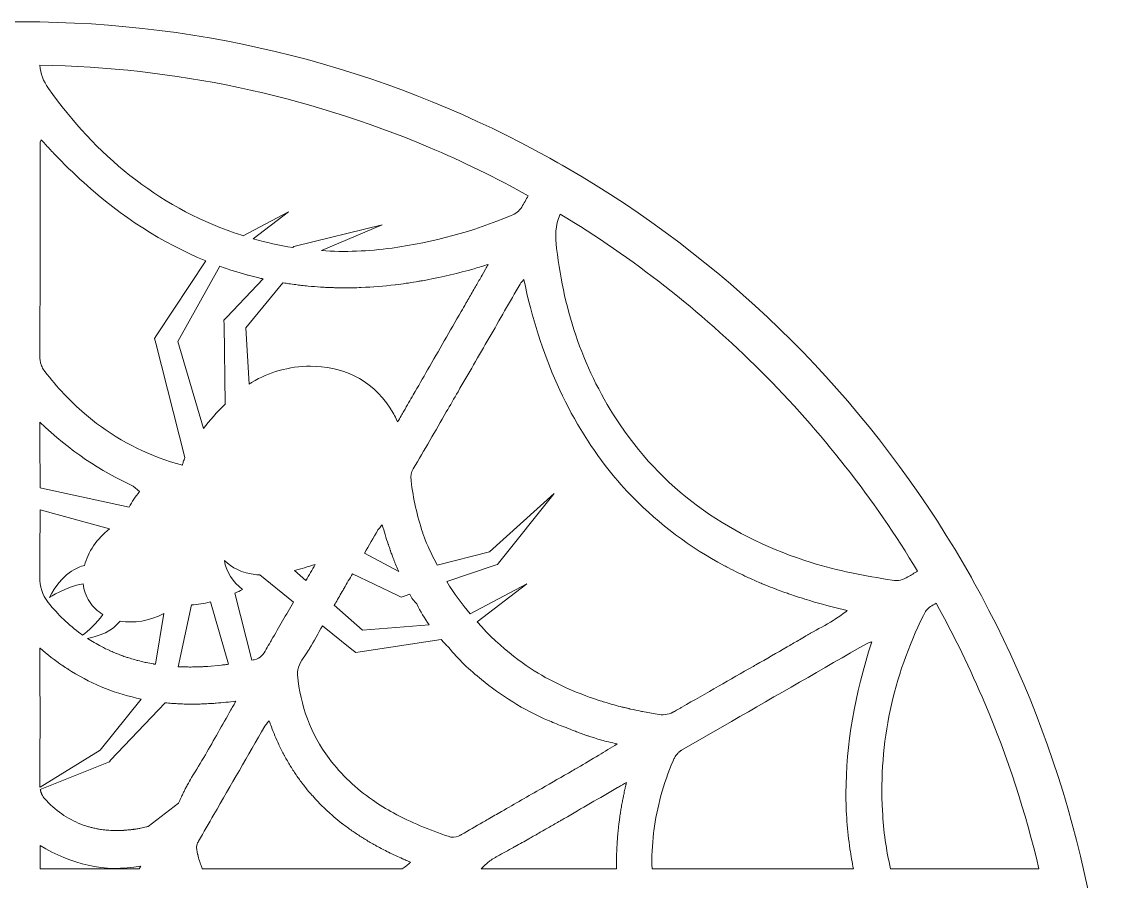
# Model space of a CAD drawing. Extents: x 62 to 938, y -938 to -62.
# Drawn here: x 500 to 938, y -408 to -62 of the extents above; entities that cross this region are included whole.
import ezdxf

# ---------------------------------------------------------------- set-up
doc = ezdxf.new("R2010")
doc.units = 0
doc.header["$MEASUREMENT"] = 0
doc.layers.add('Layer 1', color=7, linetype='Continuous', lineweight=0)

msp = doc.modelspace()

# ---------------------------------------------------------------- linework, layer by layer
at = {"layer": 'Layer 1'}
for points, knots in [([(937.93, -492.61), (936.71, -418.22), (916.92, -348.33), (883.02, -287.39), (880.61, -283.03), (878.11, -278.72), (875.54, -274.47), (838.57, -213.02), (786.93, -161.39), (725.48, -124.42), (721.21, -121.86), (716.89, -119.35), (712.52, -116.92), (651.58, -83.04), (581.7, -63.28), (507.31, -62.07), (504.88, -62.02), (502.44, -62), (500, -62), (497.54, -62), (495.09, -62.02), (492.63, -62.07), (418.27, -63.29), (348.41, -83.05), (287.48, -116.93), (283.13, -119.34), (278.83, -121.83), (274.58, -124.39), (213.09, -161.36), (161.44, -213), (124.46, -274.47), (121.88, -278.73), (119.38, -283.04), (116.97, -287.41), (83.06, -348.35), (63.29, -418.23), (62.07, -492.62), (62.02, -495.07), (62, -497.54), (62, -500), (62, -502.45), (62.02, -504.89), (62.07, -507.32), (63.28, -581.7), (83.04, -651.57), (116.92, -712.51), (119.35, -716.89), (121.84, -721.21), (124.42, -725.48), (161.42, -786.98), (213.09, -838.63), (274.59, -875.61), (278.83, -878.17), (283.11, -880.65), (287.45, -883.06), (348.29, -916.89), (418.05, -936.65), (492.31, -937.93), (494.86, -937.98), (497.43, -938), (500, -938), (502.43, -938), (504.84, -937.98), (507.25, -937.93), (581.65, -936.73), (651.55, -916.97), (712.51, -883.08), (716.89, -880.65), (721.22, -878.14), (725.49, -875.56), (786.99, -838.57), (838.65, -786.9), (875.62, -725.39), (878.18, -721.16), (880.65, -716.89), (883.05, -712.56), (916.96, -651.6), (936.73, -581.69), (937.93, -507.27), (937.98, -504.86), (938, -502.43), (938, -500), (938, -497.53), (937.98, -495.06), (937.93, -492.61)], [0, 0, 0, 0, 1, 1, 1, 2, 2, 2, 3, 3, 3, 4, 4, 4, 5, 5, 5, 6, 6, 6, 7, 7, 7, 8, 8, 8, 9, 9, 9, 10, 10, 10, 11, 11, 11, 12, 12, 12, 13, 13, 13, 14, 14, 14, 15, 15, 15, 16, 16, 16, 17, 17, 17, 18, 18, 18, 19, 19, 19, 20, 20, 20, 21, 21, 21, 22, 22, 22, 23, 23, 23, 24, 24, 24, 25, 25, 25, 26, 26, 26, 27, 27, 27, 28, 28, 28, 28]), ([(663.7, -112.47), (677.48, -118.3), (690.86, -124.82), (703.84, -132.01), (702.96, -133.53), (702.08, -135.05), (701.21, -136.58), (700.18, -138.38), (698.7, -139.24), (696.93, -139.98), (681.53, -146.44), (665.63, -150.79), (649.04, -153.07), (639.46, -154.39), (629.99, -154.75), (620.63, -154.13), (620.63, -154.13), (645.02, -143.69), (645.02, -143.69), (645.02, -143.69), (610.08, -152.34), (610.08, -152.34), (610.08, -152.34), (609.48, -152.49), (609.48, -152.49), (609.48, -152.49), (609.13, -152.86), (609.13, -152.86), (603.75, -152.02), (598.41, -150.85), (593.12, -149.34), (593.12, -149.34), (607.29, -138.48), (607.29, -138.48), (607.29, -138.48), (589.05, -148.11), (589.05, -148.11), (587.87, -147.74), (586.7, -147.35), (585.53, -146.94), (554.19, -135.98), (529.86, -115.73), (510.77, -88.8), (508.68, -85.84), (507.56, -82.96), (507.32, -79.5), (561.52, -80.4), (614.09, -91.49), (663.7, -112.47)], [0, 0, 0, 0, 1, 1, 1, 2, 2, 2, 3, 3, 3, 4, 4, 4, 5, 5, 5, 6, 6, 6, 7, 7, 7, 8, 8, 8, 9, 9, 9, 10, 10, 10, 11, 11, 11, 12, 12, 12, 13, 13, 13, 14, 14, 14, 15, 15, 15, 16, 16, 16, 16]), ([(554.42, -187.96), (554.42, -187.96), (553.45, -189.43), (553.45, -189.43), (553.45, -189.43), (553.94, -191.37), (553.94, -191.37), (553.94, -191.37), (565.62, -237.46), (565.62, -237.46), (565.4, -238.02), (565.2, -238.59), (565.03, -239.18), (564.89, -239.63), (564.79, -240.05), (564.68, -240.48), (551.78, -237.1), (540.31, -231.39), (530.16, -223.65), (530.16, -223.65), (525.26, -219.7), (525.26, -219.7), (519.5, -214.73), (514.19, -209.08), (509.32, -202.79), (508.85, -202.18), (508.47, -201.57), (508.17, -200.93), (508.05, -200.68), (507.96, -200.44), (507.88, -200.2), (507.81, -200.03), (507.76, -199.86), (507.7, -199.67), (507.64, -199.45), (507.58, -199.22), (507.53, -198.99), (507.4, -198.4), (507.34, -197.79), (507.34, -197.14), (507.35, -188.29), (507.35, -179.42), (507.37, -170.57), (507.37, -170.57), (507.37, -110.78), (507.37, -110.78), (507.37, -110.77), (507.38, -110.76), (507.38, -110.74), (507.38, -110.69), (507.39, -110.64), (507.41, -110.59), (507.41, -110.54), (507.44, -110.49), (507.46, -110.44), (507.47, -110.41), (507.47, -110.39), (507.48, -110.37), (507.48, -110.35), (507.49, -110.34), (507.49, -110.33), (507.49, -110.32), (507.51, -110.32), (507.51, -110.31), (507.52, -110.28), (507.53, -110.25), (507.55, -110.23), (507.55, -110.23), (507.55, -110.21), (507.55, -110.21), (507.63, -110.04), (507.74, -109.82), (507.85, -109.51), (507.85, -109.51), (507.87, -109.51), (507.87, -109.51), (508.38, -110.08), (508.9, -110.64), (509.42, -111.21), (510.57, -112.49), (511.75, -113.74), (512.92, -114.97), (516.86, -119.11), (520.85, -123.03), (524.93, -126.7), (540.34, -140.6), (556.7, -151.13), (574.04, -158.22), (574.04, -158.22), (554.42, -187.96), (554.42, -187.96)], [0, 0, 0, 0, 1, 1, 1, 2, 2, 2, 3, 3, 3, 4, 4, 4, 5, 5, 5, 6, 6, 6, 7, 7, 7, 8, 8, 8, 9, 9, 9, 10, 10, 10, 11, 11, 11, 12, 12, 12, 13, 13, 13, 14, 14, 14, 15, 15, 15, 16, 16, 16, 17, 17, 17, 18, 18, 18, 19, 19, 19, 20, 20, 20, 21, 21, 21, 22, 22, 22, 23, 23, 23, 24, 24, 24, 25, 25, 25, 26, 26, 26, 27, 27, 27, 28, 28, 28, 29, 29, 29, 30, 30, 30, 30]), ([(797.39, -202.61), (821.81, -227.03), (842.92, -253.99), (860.48, -283.17), (859.2, -283.92), (857.89, -284.67), (856.6, -285.41), (854.58, -286.59), (852.61, -287.23), (850.27, -286.83), (839.28, -284.95), (828.31, -283.06), (817.64, -279.68), (785.9, -269.64), (759.6, -252.07), (740.76, -224.21), (726.25, -202.75), (718.27, -178.91), (715.25, -153.33), (714.69, -148.57), (714.52, -144.01), (716.65, -139.41), (745.91, -157), (772.92, -178.15), (797.39, -202.61)], [0, 0, 0, 0, 1, 1, 1, 2, 2, 2, 3, 3, 3, 4, 4, 4, 5, 5, 5, 6, 6, 6, 7, 7, 7, 8, 8, 8, 8]), ([(582.49, -180.95), (582.49, -180.95), (581.38, -182.11), (581.38, -182.11), (581.38, -182.11), (581.41, -183.98), (581.41, -183.98), (581.41, -183.98), (581.8, -215.95), (581.8, -215.95), (578.57, -219.15), (575.62, -222.54), (573.11, -225.69), (573.11, -225.69), (562.81, -190.74), (562.81, -190.74), (562.81, -190.74), (579.73, -160.4), (579.73, -160.4), (583.32, -161.7), (586.94, -162.87), (590.61, -163.88), (590.8, -163.94), (590.99, -163.98), (591.18, -164.03), (592.58, -164.41), (593.99, -164.77), (595.41, -165.11), (595.99, -165.24), (596.56, -165.37), (597.14, -165.5), (597.14, -165.5), (582.49, -180.95), (582.49, -180.95)], [0, 0, 0, 0, 1, 1, 1, 2, 2, 2, 3, 3, 3, 4, 4, 4, 5, 5, 5, 6, 6, 6, 7, 7, 7, 8, 8, 8, 9, 9, 9, 10, 10, 10, 11, 11, 11, 11]), ([(605.25, -167.09), (606.01, -167.21), (606.78, -167.33), (607.54, -167.45), (608.44, -167.58), (609.34, -167.7), (610.24, -167.82), (611.03, -167.92), (611.82, -168.04), (612.61, -168.12), (613.52, -168.22), (614.43, -168.3), (615.33, -168.4), (616.97, -168.55), (618.62, -168.69), (620.27, -168.79), (620.92, -168.83), (621.57, -168.87), (622.22, -168.91), (623.28, -168.97), (624.35, -169), (625.41, -169.03), (626.01, -169.05), (626.61, -169.07), (627.23, -169.08), (628.33, -169.1), (629.45, -169.11), (630.58, -169.11), (631.1, -169.11), (631.62, -169.1), (632.14, -169.08), (633.35, -169.07), (634.56, -169.05), (635.77, -169.01), (636.06, -169), (636.36, -168.98), (636.65, -168.97), (641.14, -168.79), (645.67, -168.43), (650.26, -167.89), (650.29, -167.88), (650.34, -167.88), (650.37, -167.88), (651.82, -167.7), (653.28, -167.5), (654.74, -167.28), (655.02, -167.25), (655.29, -167.21), (655.57, -167.17), (656.98, -166.96), (658.41, -166.73), (659.85, -166.48), (660.11, -166.43), (660.36, -166.39), (660.62, -166.34), (660.62, -166.34), (660.63, -166.34), (660.63, -166.34), (661.51, -166.18), (662.39, -166.03), (663.27, -165.85), (669.43, -164.68), (675.68, -163.22), (682.03, -161.39), (683.93, -160.85), (685.83, -160.29), (687.74, -159.68), (687.38, -160.3), (687.03, -160.92), (686.68, -161.53), (685.27, -163.97), (684.94, -164.56), (684.59, -165.17), (683.8, -166.53), (683.02, -167.89), (682.24, -169.23), (681.33, -170.83), (680.43, -172.38), (679.52, -173.96), (679.27, -174.42), (679, -174.87), (678.74, -175.32), (678.1, -176.43), (677.47, -177.54), (676.83, -178.65), (672.28, -186.55), (667.8, -194.33), (663.33, -202.11), (661.4, -205.46), (659.49, -208.79), (657.58, -212.15), (656.32, -214.34), (655.07, -216.51), (653.81, -218.69), (653.44, -219.33), (653.07, -219.98), (652.7, -220.63), (652.22, -221.45), (651.75, -222.28), (651.28, -223.1), (650.52, -221.39), (649.62, -219.69), (648.55, -218.01), (648.5, -217.93), (648.46, -217.86), (648.41, -217.77), (648.35, -217.69), (648.3, -217.62), (648.26, -217.54), (640.5, -205.41), (628.17, -200.65), (616.2, -200.65), (607.59, -200.65), (599.17, -203.11), (592.75, -207.07), (592.35, -207.32), (591.96, -207.57), (591.56, -207.83), (591.56, -207.83), (590.19, -185.24), (590.19, -185.24), (590.19, -185.24), (605.02, -167.04), (605.02, -167.04), (605.09, -167.06), (605.17, -167.07), (605.25, -167.09)], [0, 0, 0, 0, 1, 1, 1, 2, 2, 2, 3, 3, 3, 4, 4, 4, 5, 5, 5, 6, 6, 6, 7, 7, 7, 8, 8, 8, 9, 9, 9, 10, 10, 10, 11, 11, 11, 12, 12, 12, 13, 13, 13, 14, 14, 14, 15, 15, 15, 16, 16, 16, 17, 17, 17, 18, 18, 18, 19, 19, 19, 20, 20, 20, 21, 21, 21, 22, 22, 22, 23, 23, 23, 24, 24, 24, 25, 25, 25, 26, 26, 26, 27, 27, 27, 28, 28, 28, 29, 29, 29, 30, 30, 30, 31, 31, 31, 32, 32, 32, 33, 33, 33, 34, 34, 34, 35, 35, 35, 36, 36, 36, 37, 37, 37, 38, 38, 38, 39, 39, 39, 40, 40, 40, 41, 41, 41, 42, 42, 42, 42]), ([(832.17, -298.96), (830.61, -300.29), (828.96, -301.45), (827.3, -302.52), (827.06, -302.67), (826.82, -302.83), (826.57, -302.98), (823.54, -304.88), (820.39, -306.48), (817.36, -308.17), (817.31, -308.21), (817.27, -308.23), (817.21, -308.27), (817.18, -308.28), (817.15, -308.3), (817.13, -308.31), (817.11, -308.31), (817.1, -308.31), (817.09, -308.33), (816.88, -308.45), (816.67, -308.56), (816.46, -308.69), (816.34, -308.76), (816.21, -308.84), (816.08, -308.91), (816.05, -308.93), (816.02, -308.94), (815.99, -308.96), (815.85, -309.05), (815.72, -309.13), (815.58, -309.21), (814.71, -309.72), (813.83, -310.24), (812.94, -310.75), (811.47, -311.61), (809.98, -312.47), (808.51, -313.33), (808.34, -313.43), (808.18, -313.52), (808.02, -313.61), (803.83, -316.04), (799.65, -318.46), (795.45, -320.86), (795.1, -321.06), (794.75, -321.27), (794.4, -321.47), (794.4, -321.47), (794.39, -321.47), (794.39, -321.47), (789.73, -324.13), (785.07, -326.8), (780.4, -329.46), (775.48, -332.27), (770.54, -335.08), (765.61, -337.93), (765.44, -338.03), (765.26, -338.13), (765.09, -338.23), (764.39, -338.63), (763.69, -339.02), (763.01, -339.43), (762.78, -339.55), (762.56, -339.67), (762.34, -339.78), (762.29, -339.8), (762.24, -339.82), (762.2, -339.85), (762.14, -339.87), (762.09, -339.89), (762.04, -339.92), (760, -340.9), (758, -341.18), (755.67, -340.76), (753.7, -340.43), (751.74, -340.05), (749.8, -339.66), (749.54, -339.61), (749.28, -339.55), (749.02, -339.5), (747.71, -339.23), (746.4, -338.95), (745.09, -338.66), (745.05, -338.66), (745.01, -338.65), (744.97, -338.64), (744.8, -338.59), (744.65, -338.56), (744.49, -338.52), (744.44, -338.51), (744.4, -338.5), (744.35, -338.49), (743.58, -338.31), (742.81, -338.13), (742.04, -337.94), (742.22, -337.99), (742.41, -338.03), (742.6, -338.08), (742.89, -338.16), (743.18, -338.23), (743.47, -338.29), (743.18, -338.23), (742.89, -338.16), (742.61, -338.09), (742.42, -338.04), (742.22, -338), (742.04, -337.94), (741.95, -337.93), (741.85, -337.91), (741.76, -337.87), (741.71, -337.86), (741.66, -337.85), (741.61, -337.84), (739.44, -337.29), (737.28, -336.71), (735.14, -336.06), (734.79, -335.95), (734.44, -335.85), (734.08, -335.73), (734.08, -335.73), (730.68, -334.65), (726.99, -333.32), (721.8, -331.38), (716.73, -329.17), (711.89, -326.47), (711.47, -326.28), (711.07, -326.09), (710.65, -325.89), (703.31, -321.69), (693.11, -314.62), (683.23, -303.6), (683.23, -303.6), (703.22, -288.28), (703.22, -288.28), (703.22, -288.28), (680.41, -300.33), (680.41, -300.33), (677.18, -296.46), (674.03, -292.15), (671.05, -287.36), (671.05, -287.36), (690.51, -280.74), (690.51, -280.74), (690.51, -280.74), (691.41, -280.44), (691.41, -280.44), (691.41, -280.44), (691.8, -279.95), (691.8, -279.95), (691.8, -279.95), (714.28, -251.85), (714.28, -251.85), (714.28, -251.85), (688.28, -275.33), (688.28, -275.33), (688.28, -275.33), (667.23, -280.75), (667.23, -280.75), (665.5, -277.53), (663.85, -274.14), (662.33, -270.53), (662.32, -270.52), (662.32, -270.51), (662.32, -270.5), (662.13, -269.99), (661.94, -269.5), (661.77, -269), (661.62, -268.56), (661.48, -268.1), (661.34, -267.66), (659.14, -260.91), (657.51, -254), (656.7, -246.85), (656.66, -246.42), (656.62, -246.01), (656.62, -245.61), (656.62, -245.6), (656.61, -245.59), (656.61, -245.58), (656.61, -245.51), (656.62, -245.44), (656.62, -245.37), (656.62, -245.37), (656.62, -245.36), (656.62, -245.36), (656.62, -245.02), (656.65, -244.71), (656.69, -244.38), (656.72, -244.26), (656.74, -244.16), (656.76, -244.04), (656.83, -243.72), (656.92, -243.4), (657.04, -243.08), (657.18, -242.73), (657.34, -242.38), (657.55, -242.01), (662, -234.37), (666.43, -226.71), (670.85, -219.06), (672.42, -216.35), (674, -213.63), (675.57, -210.91), (679.75, -203.67), (683.94, -196.42), (688.12, -189.18), (692.26, -182), (696.4, -174.82), (700.55, -167.65), (700.75, -167.32), (701, -166.99), (701.33, -166.6), (701.36, -166.56), (701.39, -166.52), (701.42, -166.48), (701.48, -166.41), (701.55, -166.33), (701.62, -166.25), (701.74, -166.09), (701.87, -165.92), (702.03, -165.74), (705.26, -181), (709.72, -195.05), (715.43, -207.86), (721.15, -220.68), (728.11, -232.26), (736.36, -242.59), (739.41, -246.42), (742.65, -250.06), (746.06, -253.55), (756.6, -264.34), (768.82, -273.49), (782.76, -280.98), (783.03, -281.12), (783.28, -281.26), (783.55, -281.4), (784.75, -282.03), (785.95, -282.65), (787.17, -283.25), (787.56, -283.44), (787.93, -283.63), (788.3, -283.81), (789.5, -284.4), (790.72, -284.97), (791.94, -285.54), (792.28, -285.69), (792.6, -285.86), (792.94, -286.01), (794.47, -286.69), (796.02, -287.38), (797.58, -288.03), (797.86, -288.15), (798.14, -288.26), (798.41, -288.37), (799.69, -288.9), (800.97, -289.41), (802.26, -289.91), (802.86, -290.14), (803.46, -290.38), (804.08, -290.6), (805.07, -290.97), (806.07, -291.34), (807.06, -291.7), (807.75, -291.94), (808.42, -292.18), (809.11, -292.42), (810.1, -292.76), (811.11, -293.09), (812.11, -293.42), (812.77, -293.64), (813.44, -293.86), (814.11, -294.07), (815.45, -294.49), (816.81, -294.91), (818.17, -295.3), (818.47, -295.39), (818.76, -295.49), (819.07, -295.57), (823.33, -296.8), (827.7, -297.93), (832.19, -298.95), (832.18, -298.95), (832.18, -298.95), (832.17, -298.96)], [0, 0, 0, 0, 1, 1, 1, 2, 2, 2, 3, 3, 3, 4, 4, 4, 5, 5, 5, 6, 6, 6, 7, 7, 7, 8, 8, 8, 9, 9, 9, 10, 10, 10, 11, 11, 11, 12, 12, 12, 13, 13, 13, 14, 14, 14, 15, 15, 15, 16, 16, 16, 17, 17, 17, 18, 18, 18, 19, 19, 19, 20, 20, 20, 21, 21, 21, 22, 22, 22, 23, 23, 23, 24, 24, 24, 25, 25, 25, 26, 26, 26, 27, 27, 27, 28, 28, 28, 29, 29, 29, 30, 30, 30, 31, 31, 31, 32, 32, 32, 33, 33, 33, 34, 34, 34, 35, 35, 35, 36, 36, 36, 37, 37, 37, 38, 38, 38, 39, 39, 39, 40, 40, 40, 41, 41, 41, 42, 42, 42, 43, 43, 43, 44, 44, 44, 45, 45, 45, 46, 46, 46, 47, 47, 47, 48, 48, 48, 49, 49, 49, 50, 50, 50, 51, 51, 51, 52, 52, 52, 53, 53, 53, 54, 54, 54, 55, 55, 55, 56, 56, 56, 57, 57, 57, 58, 58, 58, 59, 59, 59, 60, 60, 60, 61, 61, 61, 62, 62, 62, 63, 63, 63, 64, 64, 64, 65, 65, 65, 66, 66, 66, 67, 67, 67, 68, 68, 68, 69, 69, 69, 70, 70, 70, 71, 71, 71, 72, 72, 72, 73, 73, 73, 74, 74, 74, 75, 75, 75, 76, 76, 76, 77, 77, 77, 78, 78, 78, 79, 79, 79, 80, 80, 80, 81, 81, 81, 82, 82, 82, 83, 83, 83, 84, 84, 84, 85, 85, 85, 86, 86, 86, 87, 87, 87, 88, 88, 88, 89, 89, 89, 90, 90, 90, 91, 91, 91, 92, 92, 92, 93, 93, 93, 94, 94, 94, 94]), ([(547.42, -251.1), (545.8, -253.14), (544.38, -255.25), (543.18, -257.42), (543.18, -257.42), (507.96, -249.68), (507.96, -249.68), (507.96, -249.68), (507.37, -249.55), (507.37, -249.55), (507.37, -246.81), (507.37, -244.08), (507.37, -241.31), (507.35, -238.65), (507.35, -235.97), (507.35, -233.28), (507.35, -233.28), (507.35, -223.19), (507.35, -223.19), (507.35, -223.19), (507.35, -223.19), (507.35, -223.18), (519.3, -234.6), (531.82, -243.07), (544.91, -248.89), (544.91, -248.89), (547.42, -251.1), (547.42, -251.1)], [0, 0, 0, 0, 1, 1, 1, 2, 2, 2, 3, 3, 3, 4, 4, 4, 5, 5, 5, 6, 6, 6, 7, 7, 7, 8, 8, 8, 9, 9, 9, 9]), ([(535.38, -266.12), (530.18, -270.15), (526.7, -275.45), (525.29, -280.84), (522.56, -281.48), (516.07, -283.99), (511.21, -293.7), (511.21, -293.7), (517.6, -289.48), (524.73, -288.23), (525.03, -290.75), (525.85, -293.18), (527.26, -295.36), (528.65, -297.54), (530.51, -299.31), (532.67, -300.63), (530.16, -304.25), (526.78, -307.15), (524.51, -308.88), (524.28, -308.72), (524.04, -308.56), (523.82, -308.4), (518.95, -304.86), (514.58, -300.65), (510.68, -295.78), (510.67, -295.77), (510.67, -295.75), (510.67, -295.75), (508.21, -292.69), (507.23, -289.41), (507.27, -285.4), (507.27, -285.39), (507.27, -285.39), (507.27, -285.39), (507.34, -276.47), (507.37, -267.54), (507.37, -258.52), (507.37, -258.52), (535.38, -266.12), (535.38, -266.12)], [0, 0, 0, 0, 1, 1, 1, 2, 2, 2, 3, 3, 3, 4, 4, 4, 5, 5, 5, 6, 6, 6, 7, 7, 7, 8, 8, 8, 9, 9, 9, 10, 10, 10, 11, 11, 11, 12, 12, 12, 13, 13, 13, 13]), ([(649.68, -278.44), (649.71, -278.51), (649.73, -278.58), (649.77, -278.65), (649.91, -279.01), (650.05, -279.39), (650.2, -279.75), (650.53, -280.55), (650.86, -281.35), (651.21, -282.15), (651.37, -282.53), (651.56, -282.89), (651.73, -283.27), (651.73, -283.27), (637.94, -275.86), (637.94, -275.86), (639.72, -272.8), (641.5, -269.73), (643.27, -266.66), (643.33, -266.56), (643.39, -266.47), (643.46, -266.37), (643.52, -266.29), (643.59, -266.2), (643.67, -266.11), (643.7, -266.06), (643.74, -266.01), (643.78, -265.95), (644.1, -265.59), (644.51, -265.16), (645.09, -264.47), (645.83, -267.14), (646.62, -269.75), (647.47, -272.3), (647.5, -272.4), (647.55, -272.52), (647.58, -272.64), (647.75, -273.1), (647.9, -273.56), (648.06, -274.03), (648.06, -274.03), (648.14, -274.26), (648.29, -274.68), (648.34, -274.82), (648.39, -274.96), (648.43, -275.09), (648.63, -275.63), (648.82, -276.16), (649.02, -276.69), (649.14, -276.99), (649.26, -277.31), (649.37, -277.61), (649.35, -277.56), (649.34, -277.53), (649.32, -277.48), (649.44, -277.81), (649.56, -278.13), (649.68, -278.44)], [0, 0, 0, 0, 1, 1, 1, 2, 2, 2, 3, 3, 3, 4, 4, 4, 5, 5, 5, 6, 6, 6, 7, 7, 7, 8, 8, 8, 9, 9, 9, 10, 10, 10, 11, 11, 11, 12, 12, 12, 13, 13, 13, 14, 14, 14, 15, 15, 15, 16, 16, 16, 17, 17, 17, 18, 18, 18, 19, 19, 19, 19]), ([(593.59, -318.79), (593.28, -318.86), (592.96, -318.92), (592.65, -318.98), (592.65, -318.98), (585.81, -292), (585.81, -292), (586.81, -291.53), (587.81, -291.03), (588.81, -290.48), (585.13, -287.53), (582.23, -283.64), (581.59, -278.89), (584.61, -281.74), (588.13, -283.86), (594.58, -284.58), (594.58, -284.58), (594.58, -284.59), (594.58, -284.59), (594.63, -284.6), (595.29, -284.66), (595.85, -284.69), (595.85, -284.69), (609.36, -295.62), (609.36, -295.62), (607.9, -298.12), (606.44, -300.62), (604.98, -303.12), (603.51, -305.67), (602.03, -308.23), (600.55, -310.8), (600.39, -311.08), (600.23, -311.36), (600.08, -311.64), (599.52, -312.61), (598.95, -313.6), (598.39, -314.58), (597.24, -316.63), (596.05, -318.28), (593.59, -318.79)], [0, 0, 0, 0, 1, 1, 1, 2, 2, 2, 3, 3, 3, 4, 4, 4, 5, 5, 5, 6, 6, 6, 7, 7, 7, 8, 8, 8, 9, 9, 9, 10, 10, 10, 11, 11, 11, 12, 12, 12, 13, 13, 13, 13]), ([(609.72, -282.86), (612.38, -282.2), (615.23, -281.39), (618.11, -280.45), (616.87, -282.61), (615.62, -284.77), (614.38, -286.93), (614.38, -286.93), (609.72, -282.86), (609.72, -282.86)], [0, 0, 0, 0, 1, 1, 1, 2, 2, 2, 3, 3, 3, 3]), ([(658.95, -296.35), (660.4, -299.33), (662.11, -302.11), (664.01, -304.76), (664.01, -304.76), (637.15, -306.83), (637.15, -306.83), (637.15, -306.83), (625.77, -296.88), (625.77, -296.88), (625.98, -296.53), (626.18, -296.18), (626.38, -295.82), (627.36, -294.14), (628.32, -292.44), (629.3, -290.76), (629.46, -290.49), (629.6, -290.24), (629.75, -289.98), (630.86, -288.06), (631.98, -286.14), (633.09, -284.22), (633.09, -284.22), (651.07, -292.77), (651.07, -292.77), (651.07, -292.77), (652.75, -293.57), (652.75, -293.57), (652.75, -293.57), (654.28, -293.06), (654.28, -293.06), (654.28, -293.06), (656.18, -292.41), (656.18, -292.41), (656.8, -293.92), (657.82, -295.16), (658.95, -296.35)], [0, 0, 0, 0, 1, 1, 1, 2, 2, 2, 3, 3, 3, 4, 4, 4, 5, 5, 5, 6, 6, 6, 7, 7, 7, 8, 8, 8, 9, 9, 9, 10, 10, 10, 11, 11, 11, 12, 12, 12, 12]), ([(573.46, -321.56), (573.28, -321.57), (573.09, -321.58), (572.9, -321.59), (572.59, -321.61), (572.28, -321.63), (571.96, -321.63), (571.6, -321.65), (571.24, -321.67), (570.87, -321.69), (570.68, -321.69), (570.51, -321.69), (570.32, -321.7), (570.32, -321.7), (570.22, -321.7), (570.22, -321.7), (569.91, -321.71), (569.59, -321.71), (569.28, -321.71), (568.52, -321.72), (567.77, -321.73), (567.01, -321.72), (566.55, -321.72), (566.07, -321.71), (565.61, -321.7), (564.91, -321.69), (564.21, -321.67), (563.53, -321.64), (563.33, -321.63), (563.14, -321.62), (562.94, -321.6), (562.94, -321.6), (568.38, -296.75), (568.38, -296.75), (570.84, -296.57), (573.36, -296.17), (575.9, -295.55), (575.9, -295.55), (583.27, -320.58), (583.27, -320.58), (582.89, -320.64), (582.51, -320.69), (582.12, -320.73), (581.52, -320.82), (580.93, -320.88), (580.35, -320.95), (580.35, -320.95), (574.84, -321.47), (574.84, -321.47), (574.8, -321.47), (574.76, -321.48), (574.72, -321.48), (574.72, -321.48), (574.11, -321.54), (574.11, -321.54), (573.93, -321.55), (573.75, -321.55), (573.57, -321.56), (573.95, -321.54), (574.33, -321.5), (574.72, -321.48), (574.3, -321.51), (573.88, -321.54), (573.46, -321.56)], [0, 0, 0, 0, 1, 1, 1, 2, 2, 2, 3, 3, 3, 4, 4, 4, 5, 5, 5, 6, 6, 6, 7, 7, 7, 8, 8, 8, 9, 9, 9, 10, 10, 10, 11, 11, 11, 12, 12, 12, 13, 13, 13, 14, 14, 14, 15, 15, 15, 16, 16, 16, 17, 17, 17, 18, 18, 18, 19, 19, 19, 20, 20, 20, 21, 21, 21, 21]), ([(887.53, -336.3), (896.7, -358), (903.97, -380.27), (909.33, -402.99), (909.33, -402.99), (849.61, -402.99), (849.61, -402.99), (847.86, -395.47), (846.76, -387.69), (846.35, -379.64), (844.9, -351.99), (850.61, -325.79), (862.81, -300.96), (863.49, -299.53), (864.2, -298.25), (865.63, -297.43), (866.4, -296.99), (867.18, -296.53), (867.94, -296.09), (875.16, -309.09), (881.69, -322.5), (887.53, -336.3)], [0, 0, 0, 0, 1, 1, 1, 2, 2, 2, 3, 3, 3, 4, 4, 4, 5, 5, 5, 6, 6, 6, 7, 7, 7, 7]), ([(553.77, -320.64), (553.64, -320.62), (553.52, -320.6), (553.4, -320.58), (553.34, -320.57), (553.27, -320.56), (553.21, -320.55), (553.14, -320.54), (553.07, -320.51), (553, -320.5), (552, -320.33), (551.01, -320.14), (550.02, -319.92), (549.78, -319.87), (549.56, -319.82), (549.33, -319.77), (548.48, -319.57), (547.62, -319.36), (546.77, -319.14), (546.53, -319.08), (546.29, -319.01), (546.03, -318.94), (545.22, -318.71), (544.4, -318.48), (543.59, -318.22), (543.29, -318.13), (542.98, -318.03), (542.66, -317.93), (542.6, -317.91), (542.55, -317.9), (542.49, -317.88), (542.19, -317.77), (541.88, -317.69), (541.58, -317.59), (541, -317.39), (540.43, -317.19), (539.86, -316.97), (540.29, -317.13), (540.73, -317.28), (541.17, -317.43), (540.73, -317.27), (540.29, -317.12), (539.86, -316.96), (539.57, -316.85), (539.27, -316.74), (538.97, -316.62), (538.66, -316.5), (538.37, -316.39), (538.08, -316.26), (538.08, -316.26), (538.08, -316.27), (538.08, -316.27), (538.08, -316.26), (538.07, -316.26), (538.07, -316.26), (537.64, -316.09), (537.22, -315.91), (536.81, -315.73), (536.64, -315.66), (536.49, -315.6), (536.34, -315.53), (536.33, -315.53), (536.33, -315.52), (536.32, -315.52), (536.04, -315.4), (535.75, -315.27), (535.47, -315.15), (535.47, -315.15), (535.46, -315.13), (535.46, -315.13), (534.32, -314.62), (533.18, -314.09), (532.08, -313.51), (530.13, -312.49), (528.25, -311.38), (526.43, -310.19), (534.28, -308.91), (538.15, -305.11), (539.63, -303.21), (545.1, -304.19), (551.37, -303.24), (557.21, -300.2), (557.21, -300.2), (553.77, -320.64), (553.77, -320.64)], [0, 0, 0, 0, 1, 1, 1, 2, 2, 2, 3, 3, 3, 4, 4, 4, 5, 5, 5, 6, 6, 6, 7, 7, 7, 8, 8, 8, 9, 9, 9, 10, 10, 10, 11, 11, 11, 12, 12, 12, 13, 13, 13, 14, 14, 14, 15, 15, 15, 16, 16, 16, 17, 17, 17, 18, 18, 18, 19, 19, 19, 20, 20, 20, 21, 21, 21, 22, 22, 22, 23, 23, 23, 24, 24, 24, 25, 25, 25, 26, 26, 26, 27, 27, 27, 28, 28, 28, 28]), ([(721.45, -347.1), (722.04, -347.33), (722.64, -347.55), (723.22, -347.78), (723.9, -348.04), (724.59, -348.29), (725.29, -348.54), (725.96, -348.79), (726.64, -349.04), (727.34, -349.27), (727.73, -349.41), (728.12, -349.53), (728.5, -349.67), (729.15, -349.88), (729.82, -350.09), (730.48, -350.3), (732.3, -350.87), (734.17, -351.42), (736.15, -351.89), (737.29, -352.18), (738.45, -352.45), (739.66, -352.69), (737.05, -354.25), (734.6, -355.74), (732.2, -357.19), (729.33, -358.92), (726.54, -360.61), (723.78, -362.22), (723.75, -362.24), (723.73, -362.26), (723.69, -362.28), (723.69, -362.28), (723.68, -362.28), (723.68, -362.29), (722.96, -362.7), (722.24, -363.13), (721.52, -363.53), (717.43, -365.9), (713.33, -368.25), (709.23, -370.6), (703.84, -373.7), (698.46, -376.79), (693.07, -379.88), (691.28, -380.9), (689.49, -381.94), (687.71, -382.97), (687, -383.38), (686.28, -383.8), (685.58, -384.2), (682.68, -385.86), (679.8, -387.51), (676.92, -389.19), (676.82, -389.25), (676.71, -389.3), (676.62, -389.36), (676.52, -389.42), (676.43, -389.47), (676.34, -389.51), (676.34, -389.51), (676.33, -389.51), (676.33, -389.51), (676.3, -389.51), (676.29, -389.52), (676.27, -389.54), (676.09, -389.62), (675.93, -389.7), (675.76, -389.77), (674.43, -390.31), (673.14, -390.4), (671.61, -389.88), (663.94, -387.28), (656.55, -384.25), (649.65, -380.49), (646.71, -378.87), (643.87, -377.13), (641.11, -375.21), (634.64, -370.7), (628.77, -365.3), (623.74, -358.6), (616.26, -348.61), (612.09, -337.28), (610.99, -324.94), (610.73, -322.01), (612.3, -319.6), (613.91, -317.24), (614.28, -316.71), (614.62, -316.2), (614.97, -315.68), (615.27, -315.23), (615.55, -314.77), (615.81, -314.32), (617.56, -311.24), (619.31, -308.16), (621.07, -305.09), (621.07, -305.09), (632.86, -314.62), (632.86, -314.62), (632.86, -314.62), (634.42, -315.88), (634.42, -315.88), (634.42, -315.88), (636.16, -315.61), (636.16, -315.61), (636.16, -315.61), (668.77, -310.64), (668.77, -310.64), (669.73, -311.71), (670.71, -312.76), (671.74, -313.77), (675.66, -318.7), (680.17, -322.94), (685.06, -326.75), (692.7, -333.13), (701.7, -338.94), (712.25, -343.38), (712.25, -343.38), (712.31, -343.4), (712.31, -343.4), (714.24, -344.28), (716.2, -345.09), (718.2, -345.79), (718.21, -345.79), (718.21, -345.79), (718.21, -345.78), (718.21, -345.78), (718.22, -345.78), (718.22, -345.78), (718.21, -345.79), (718.21, -345.79), (718.21, -345.81), (719.28, -346.24), (720.37, -346.67), (721.45, -347.1)], [0, 0, 0, 0, 1, 1, 1, 2, 2, 2, 3, 3, 3, 4, 4, 4, 5, 5, 5, 6, 6, 6, 7, 7, 7, 8, 8, 8, 9, 9, 9, 10, 10, 10, 11, 11, 11, 12, 12, 12, 13, 13, 13, 14, 14, 14, 15, 15, 15, 16, 16, 16, 17, 17, 17, 18, 18, 18, 19, 19, 19, 20, 20, 20, 21, 21, 21, 22, 22, 22, 23, 23, 23, 24, 24, 24, 25, 25, 25, 26, 26, 26, 27, 27, 27, 28, 28, 28, 29, 29, 29, 30, 30, 30, 31, 31, 31, 32, 32, 32, 33, 33, 33, 34, 34, 34, 35, 35, 35, 36, 36, 36, 37, 37, 37, 38, 38, 38, 39, 39, 39, 40, 40, 40, 41, 41, 41, 42, 42, 42, 43, 43, 43, 44, 44, 44, 44]), ([(507.36, -370.13), (507.35, -370.05), (507.34, -369.98), (507.33, -369.9), (507.32, -369.63), (507.3, -369.39), (507.3, -369.12), (507.4, -351.23), (507.35, -333.34), (507.35, -314.17), (507.35, -314.17), (507.37, -314.17), (507.37, -314.17), (510.35, -316.76), (513.4, -319.1), (516.49, -321.19), (516.59, -321.26), (516.71, -321.34), (516.81, -321.41), (516.86, -321.44), (516.92, -321.49), (516.97, -321.51), (517.16, -321.64), (517.36, -321.77), (517.54, -321.9), (517.83, -322.09), (518.12, -322.28), (518.41, -322.46), (518.44, -322.49), (518.47, -322.5), (518.5, -322.52), (519.01, -322.85), (519.52, -323.17), (520.03, -323.49), (528.95, -328.97), (538.3, -332.6), (548.07, -334.63), (548.07, -334.63), (531.61, -355.2), (531.61, -355.2), (531.61, -355.2), (507.36, -370.13), (507.36, -370.13)], [0, 0, 0, 0, 1, 1, 1, 2, 2, 2, 3, 3, 3, 4, 4, 4, 5, 5, 5, 6, 6, 6, 7, 7, 7, 8, 8, 8, 9, 9, 9, 10, 10, 10, 11, 11, 11, 12, 12, 12, 13, 13, 13, 14, 14, 14, 14]), ([(833.28, -395.01), (833.67, -397.68), (834.13, -400.35), (834.68, -402.99), (834.68, -402.99), (753.63, -402.99), (753.63, -402.99), (753.47, -398.17), (753.68, -393.37), (754.24, -388.59), (754.25, -388.52), (754.26, -388.47), (754.26, -388.4), (754.26, -388.35), (754.27, -388.3), (754.28, -388.26), (754.3, -388.04), (754.34, -387.82), (754.38, -387.61), (755.59, -378.14), (758.15, -368.79), (762.09, -359.55), (762.21, -359.27), (762.34, -359), (762.46, -358.74), (762.47, -358.71), (762.49, -358.69), (762.5, -358.67), (762.53, -358.59), (762.57, -358.49), (762.61, -358.41), (762.85, -357.95), (763.13, -357.5), (763.42, -357.09), (763.59, -356.85), (763.78, -356.65), (763.98, -356.45), (763.98, -356.44), (764, -356.44), (764, -356.44), (764.15, -356.28), (764.3, -356.15), (764.46, -356.01), (764.52, -355.96), (764.58, -355.9), (764.64, -355.86), (764.83, -355.7), (765.01, -355.54), (765.22, -355.4), (765.31, -355.34), (765.41, -355.26), (765.52, -355.2), (765.52, -355.2), (785.56, -343.67), (785.56, -343.67), (803.85, -333.13), (822.12, -322.59), (840.41, -312.08), (840.77, -311.87), (841.23, -311.83), (841.85, -311.68), (841.91, -311.67), (841.97, -311.66), (842.04, -311.65), (835.16, -332.82), (831.65, -353.11), (831.65, -372.54), (831.65, -380.16), (832.18, -387.65), (833.28, -395.01)], [0, 0, 0, 0, 1, 1, 1, 2, 2, 2, 3, 3, 3, 4, 4, 4, 5, 5, 5, 6, 6, 6, 7, 7, 7, 8, 8, 8, 9, 9, 9, 10, 10, 10, 11, 11, 11, 12, 12, 12, 13, 13, 13, 14, 14, 14, 15, 15, 15, 16, 16, 16, 17, 17, 17, 18, 18, 18, 19, 19, 19, 20, 20, 20, 21, 21, 21, 22, 22, 22, 23, 23, 23, 23]), ([(534.88, -359.98), (534.88, -359.98), (535.26, -359.83), (535.26, -359.83), (535.26, -359.83), (535.76, -359.29), (535.76, -359.29), (535.76, -359.29), (557.7, -336.11), (557.7, -336.11), (557.81, -336.12), (557.92, -336.14), (558.03, -336.15), (558.17, -336.16), (558.31, -336.17), (558.44, -336.19), (559.28, -336.27), (560.11, -336.34), (560.96, -336.39), (561.37, -336.43), (561.77, -336.45), (562.18, -336.48), (562.77, -336.51), (563.36, -336.53), (563.96, -336.57), (564.41, -336.58), (564.88, -336.6), (565.34, -336.62), (565.92, -336.64), (566.5, -336.64), (567.09, -336.65), (568.02, -336.66), (568.95, -336.66), (569.89, -336.65), (570.18, -336.65), (570.49, -336.65), (570.79, -336.64), (571.5, -336.63), (572.22, -336.62), (572.93, -336.58), (573.07, -336.58), (573.21, -336.57), (573.34, -336.57), (574.15, -336.53), (574.95, -336.49), (575.76, -336.44), (575.76, -336.44), (575.77, -336.44), (575.77, -336.44), (575.78, -336.45), (575.8, -336.45), (575.82, -336.44), (576.47, -336.41), (577.13, -336.37), (577.78, -336.31), (577.92, -336.31), (578.05, -336.3), (578.19, -336.29), (580.83, -336.09), (583.5, -335.8), (586.19, -335.44), (586.19, -335.44), (586.21, -335.44), (586.21, -335.44), (585.87, -336.03), (585.53, -336.62), (585.21, -337.2), (584.87, -337.79), (584.54, -338.36), (584.21, -338.94), (584.21, -338.94), (584.21, -338.95), (584.21, -338.95), (580.64, -345.21), (577.28, -351.15), (573.91, -357.05), (572.12, -360.15), (570.17, -363.17), (568.35, -366.24), (567.76, -367.23), (567.19, -368.24), (566.63, -369.25), (566.35, -369.76), (566.08, -370.3), (565.8, -370.82), (565.7, -371.03), (565.58, -371.25), (565.47, -371.46), (565.25, -371.91), (565.04, -372.36), (564.83, -372.82), (564.71, -373.07), (564.58, -373.32), (564.48, -373.56), (564.33, -373.89), (564.18, -374.19), (564.04, -374.51), (563.75, -375.21), (563.44, -375.86), (563.1, -376.48), (563.1, -376.48), (550.83, -385.88), (550.83, -385.88), (550.65, -385.93), (550.48, -385.99), (550.31, -386.04), (550.26, -386.05), (550.21, -386.06), (550.17, -386.07), (549.41, -386.27), (548.64, -386.45), (547.85, -386.6), (547.37, -386.7), (546.87, -386.78), (546.37, -386.86), (546.08, -386.91), (545.8, -386.96), (545.51, -387), (545.38, -387.01), (545.26, -387.04), (545.14, -387.05), (545.02, -387.06), (544.89, -387.08), (544.76, -387.11), (544.56, -387.13), (544.35, -387.17), (544.14, -387.19), (544.14, -387.19), (544.13, -387.19), (544.13, -387.19), (543.95, -387.21), (543.79, -387.22), (543.63, -387.24), (543.5, -387.25), (543.38, -387.26), (543.25, -387.27), (542.59, -387.34), (541.93, -387.41), (541.28, -387.46), (541.28, -387.46), (541.22, -387.46), (541.22, -387.46), (541.17, -387.46), (541.14, -387.47), (541.09, -387.47), (540.9, -387.48), (540.71, -387.49), (540.51, -387.49), (540.37, -387.5), (540.22, -387.51), (540.08, -387.51), (539.93, -387.51), (539.77, -387.53), (539.62, -387.53), (539.4, -387.54), (539.18, -387.56), (538.96, -387.56), (538.19, -387.57), (537.45, -387.56), (536.7, -387.54), (536.4, -387.54), (536.11, -387.51), (535.82, -387.49), (535.34, -387.47), (534.88, -387.44), (534.41, -387.41), (534.09, -387.37), (533.76, -387.34), (533.44, -387.31), (533.01, -387.26), (532.59, -387.2), (532.16, -387.14), (531.83, -387.1), (531.51, -387.05), (531.19, -386.99), (530.75, -386.92), (530.32, -386.84), (529.9, -386.75), (529.6, -386.69), (529.31, -386.63), (529.02, -386.56), (528.51, -386.45), (528.01, -386.32), (527.51, -386.18), (527.31, -386.12), (527.1, -386.07), (526.9, -386.02), (526.18, -385.81), (525.47, -385.59), (524.77, -385.33), (519.38, -383.39), (514.42, -380.16), (509.93, -375.5), (509.43, -374.99), (509.03, -374.47), (508.67, -373.93), (508.48, -373.64), (508.31, -373.34), (508.16, -373.04), (508.14, -373.01), (508.13, -372.98), (508.12, -372.96), (508.12, -372.95), (508.11, -372.93), (508.1, -372.92), (508.04, -372.79), (507.97, -372.67), (507.92, -372.54), (507.89, -372.45), (507.87, -372.36), (507.83, -372.27), (507.83, -372.26), (507.82, -372.25), (507.82, -372.24), (507.77, -372.11), (507.73, -371.97), (507.69, -371.84), (507.69, -371.83), (507.68, -371.82), (507.68, -371.81), (507.64, -371.71), (507.61, -371.63), (507.59, -371.54), (507.58, -371.46), (507.55, -371.38), (507.54, -371.3), (507.53, -371.26), (507.53, -371.23), (507.52, -371.19), (507.51, -371.18), (507.51, -371.17), (507.51, -371.16), (507.5, -371.12), (507.49, -371.1), (507.49, -371.07), (507.49, -371.07), (534.88, -359.98), (534.88, -359.98)], [0, 0, 0, 0, 1, 1, 1, 2, 2, 2, 3, 3, 3, 4, 4, 4, 5, 5, 5, 6, 6, 6, 7, 7, 7, 8, 8, 8, 9, 9, 9, 10, 10, 10, 11, 11, 11, 12, 12, 12, 13, 13, 13, 14, 14, 14, 15, 15, 15, 16, 16, 16, 17, 17, 17, 18, 18, 18, 19, 19, 19, 20, 20, 20, 21, 21, 21, 22, 22, 22, 23, 23, 23, 24, 24, 24, 25, 25, 25, 26, 26, 26, 27, 27, 27, 28, 28, 28, 29, 29, 29, 30, 30, 30, 31, 31, 31, 32, 32, 32, 33, 33, 33, 34, 34, 34, 35, 35, 35, 36, 36, 36, 37, 37, 37, 38, 38, 38, 39, 39, 39, 40, 40, 40, 41, 41, 41, 42, 42, 42, 43, 43, 43, 44, 44, 44, 45, 45, 45, 46, 46, 46, 47, 47, 47, 48, 48, 48, 49, 49, 49, 50, 50, 50, 51, 51, 51, 52, 52, 52, 53, 53, 53, 54, 54, 54, 55, 55, 55, 56, 56, 56, 57, 57, 57, 58, 58, 58, 59, 59, 59, 60, 60, 60, 61, 61, 61, 62, 62, 62, 63, 63, 63, 64, 64, 64, 65, 65, 65, 66, 66, 66, 67, 67, 67, 68, 68, 68, 69, 69, 69, 70, 70, 70, 71, 71, 71, 72, 72, 72, 73, 73, 73, 74, 74, 74, 75, 75, 75, 76, 76, 76, 77, 77, 77, 78, 78, 78, 79, 79, 79, 79]), ([(572.72, -402.99), (572.68, -402.91), (572.66, -402.84), (572.62, -402.76), (572.53, -402.51), (572.43, -402.28), (572.33, -402.04), (572.09, -401.4), (571.87, -400.75), (571.66, -400.1), (571.61, -399.97), (571.57, -399.84), (571.52, -399.71), (571.27, -398.9), (571.03, -398.09), (570.81, -397.24), (570.81, -397.2), (570.8, -397.16), (570.79, -397.11), (570.46, -395.84), (570.24, -394.69), (570.5, -393.47), (570.5, -393.46), (570.51, -393.45), (570.51, -393.43), (570.58, -393.14), (570.67, -392.84), (570.8, -392.53), (570.89, -392.31), (570.99, -392.08), (571.13, -391.86), (573.21, -388.28), (575.26, -384.69), (577.33, -381.11), (584.17, -369.26), (590.97, -357.4), (597.79, -345.54), (598.11, -344.97), (598.64, -344.5), (599.58, -343.38), (599.86, -344.19), (600.15, -344.99), (600.45, -345.78), (600.46, -345.79), (600.46, -345.81), (600.46, -345.83), (601.37, -348.26), (602.36, -350.59), (603.41, -352.86), (603.44, -352.9), (603.46, -352.94), (603.47, -352.99), (604.16, -354.45), (604.88, -355.87), (605.63, -357.26), (605.67, -357.34), (605.71, -357.41), (605.75, -357.49), (606.49, -358.86), (607.27, -360.21), (608.07, -361.51), (608.12, -361.59), (608.16, -361.68), (608.21, -361.75), (609.02, -363.06), (609.86, -364.35), (610.72, -365.6), (610.77, -365.65), (610.8, -365.71), (610.84, -365.77), (611.25, -366.35), (611.68, -366.9), (612.11, -367.48), (612.6, -368.15), (613.08, -368.83), (613.59, -369.48), (613.6, -369.51), (613.61, -369.52), (613.62, -369.54), (614.47, -370.62), (615.36, -371.67), (616.25, -372.7), (616.52, -373.01), (616.8, -373.33), (617.08, -373.64), (617.82, -374.48), (618.59, -375.3), (619.36, -376.11), (619.45, -376.2), (619.53, -376.29), (619.62, -376.38), (619.68, -376.45), (619.75, -376.54), (619.82, -376.6), (620.57, -377.37), (621.34, -378.12), (622.12, -378.86), (622.15, -378.88), (622.18, -378.92), (622.21, -378.95), (622.42, -379.14), (622.62, -379.34), (622.83, -379.52), (622.84, -379.53), (622.84, -379.53), (622.85, -379.54), (622.91, -379.6), (622.97, -379.65), (623.02, -379.7), (623.78, -380.4), (624.53, -381.08), (625.31, -381.75), (625.42, -381.84), (625.53, -381.93), (625.64, -382.02), (625.64, -382.02), (625.65, -382.03), (625.65, -382.03), (626.71, -382.93), (627.76, -383.8), (628.86, -384.66), (628.87, -384.66), (628.87, -384.66), (628.88, -384.67), (628.91, -384.7), (628.95, -384.73), (628.98, -384.75), (628.98, -384.75), (629.02, -384.78), (629.02, -384.78), (629.05, -384.81), (629.09, -384.83), (629.12, -384.85), (630.34, -385.81), (631.62, -386.72), (632.9, -387.62), (633.18, -387.82), (633.46, -388.01), (633.75, -388.2), (634.98, -389.05), (636.23, -389.87), (637.52, -390.67), (637.6, -390.72), (637.69, -390.78), (637.77, -390.83), (637.89, -390.91), (638.03, -390.99), (638.16, -391.07), (638.2, -391.09), (638.23, -391.12), (638.27, -391.13), (638.3, -391.15), (638.32, -391.17), (638.37, -391.2), (639.63, -391.96), (640.9, -392.71), (642.2, -393.43), (642.29, -393.47), (642.38, -393.53), (642.46, -393.58), (642.58, -393.65), (642.7, -393.71), (642.82, -393.78), (642.83, -393.79), (642.84, -393.79), (642.86, -393.79), (644.38, -394.62), (645.92, -395.44), (647.49, -396.22), (647.51, -396.23), (647.53, -396.23), (647.54, -396.24), (648.5, -396.73), (649.48, -397.19), (650.47, -397.65), (651.39, -398.08), (652.32, -398.5), (653.27, -398.91), (653.43, -398.98), (653.58, -399.05), (653.73, -399.12), (654.4, -399.41), (655.09, -399.7), (655.77, -399.99), (656.02, -400.08), (656.25, -400.19), (656.49, -400.29), (655.4, -401.29), (654.25, -402.18), (653.07, -402.99), (653.07, -402.99), (572.72, -402.99), (572.72, -402.99)], [0, 0, 0, 0, 1, 1, 1, 2, 2, 2, 3, 3, 3, 4, 4, 4, 5, 5, 5, 6, 6, 6, 7, 7, 7, 8, 8, 8, 9, 9, 9, 10, 10, 10, 11, 11, 11, 12, 12, 12, 13, 13, 13, 14, 14, 14, 15, 15, 15, 16, 16, 16, 17, 17, 17, 18, 18, 18, 19, 19, 19, 20, 20, 20, 21, 21, 21, 22, 22, 22, 23, 23, 23, 24, 24, 24, 25, 25, 25, 26, 26, 26, 27, 27, 27, 28, 28, 28, 29, 29, 29, 30, 30, 30, 31, 31, 31, 32, 32, 32, 33, 33, 33, 34, 34, 34, 35, 35, 35, 36, 36, 36, 37, 37, 37, 38, 38, 38, 39, 39, 39, 40, 40, 40, 41, 41, 41, 42, 42, 42, 43, 43, 43, 44, 44, 44, 45, 45, 45, 46, 46, 46, 47, 47, 47, 48, 48, 48, 49, 49, 49, 50, 50, 50, 51, 51, 51, 52, 52, 52, 53, 53, 53, 54, 54, 54, 55, 55, 55, 56, 56, 56, 57, 57, 57, 58, 58, 58, 59, 59, 59, 60, 60, 60, 61, 61, 61, 62, 62, 62, 63, 63, 63, 64, 64, 64, 64]), ([(686.37, -401.49), (686.54, -401.33), (686.71, -401.18), (686.9, -401.03), (686.97, -400.97), (687.03, -400.91), (687.1, -400.85), (687.52, -400.49), (687.96, -400.13), (688.42, -399.79), (689.01, -399.35), (689.65, -398.92), (690.32, -398.52), (690.7, -398.3), (691.07, -398.06), (691.48, -397.85), (693.59, -396.7), (695.72, -395.54), (697.82, -394.37), (698.09, -394.23), (698.34, -394.08), (698.6, -393.94), (700.41, -392.93), (702.22, -391.91), (704.04, -390.88), (704.65, -390.55), (705.26, -390.2), (705.86, -389.85), (707.35, -389.01), (708.82, -388.16), (710.31, -387.33), (710.97, -386.94), (711.65, -386.55), (712.31, -386.17), (713.78, -385.32), (715.26, -384.47), (716.75, -383.61), (717.25, -383.32), (717.76, -383.03), (718.26, -382.74), (725.33, -378.64), (732.47, -374.47), (739.78, -370.23), (739.9, -370.17), (740.01, -370.11), (740.11, -370.04), (741.18, -369.42), (742.25, -368.81), (743.33, -368.19), (743.33, -368.19), (743.33, -368.18), (743.33, -368.18), (743.33, -368.18), (743.34, -368.18), (743.34, -368.18), (743.33, -368.24), (743.31, -368.3), (743.29, -368.36), (743.26, -368.52), (743.22, -368.67), (743.19, -368.82), (743.15, -368.96), (743.12, -369.1), (743.08, -369.24), (743, -369.59), (742.92, -369.94), (742.84, -370.3), (742.79, -370.49), (742.76, -370.7), (742.71, -370.9), (742.55, -371.66), (742.39, -372.39), (742.24, -373.13), (742.14, -373.6), (742.05, -374.07), (741.96, -374.54), (741.84, -375.14), (741.72, -375.73), (741.62, -376.34), (741.59, -376.5), (741.55, -376.67), (741.52, -376.84), (741.45, -377.26), (741.36, -377.69), (741.3, -378.09), (741.19, -378.74), (741.09, -379.39), (740.98, -380.03), (740.96, -380.18), (740.93, -380.33), (740.91, -380.49), (740.85, -380.89), (740.78, -381.29), (740.73, -381.69), (740.69, -381.93), (740.67, -382.16), (740.63, -382.4), (740.56, -382.9), (740.49, -383.4), (740.42, -383.91), (740.39, -384.2), (740.34, -384.49), (740.31, -384.78), (740.31, -384.78), (740.31, -384.8), (740.31, -384.8), (740.28, -384.97), (740.27, -385.14), (740.25, -385.32), (740.17, -385.98), (740.1, -386.63), (740.03, -387.29), (739.99, -387.69), (739.95, -388.07), (739.91, -388.46), (739.85, -389.06), (739.8, -389.65), (739.75, -390.24), (739.74, -390.44), (739.72, -390.64), (739.69, -390.83), (739.7, -390.84), (739.7, -390.84), (739.69, -390.85), (739.68, -391.12), (739.67, -391.37), (739.65, -391.64), (739.59, -392.41), (739.54, -393.18), (739.51, -393.95), (739.49, -394.01), (739.49, -394.08), (739.49, -394.14), (739.48, -394.36), (739.46, -394.59), (739.45, -394.81), (739.46, -394.82), (739.45, -394.83), (739.45, -394.85), (739.44, -395.04), (739.44, -395.24), (739.42, -395.44), (739.39, -396.29), (739.37, -397.15), (739.34, -397.99), (739.34, -398.25), (739.33, -398.5), (739.32, -398.76), (739.33, -398.77), (739.33, -398.78), (739.32, -398.8), (739.32, -398.93), (739.33, -399.06), (739.32, -399.2), (739.31, -400.2), (739.31, -401.2), (739.33, -402.2), (739.33, -402.2), (739.33, -402.99), (739.33, -402.99), (739.33, -402.99), (684.94, -402.99), (684.94, -402.99), (685.38, -402.47), (685.85, -401.97), (686.37, -401.49)], [0, 0, 0, 0, 1, 1, 1, 2, 2, 2, 3, 3, 3, 4, 4, 4, 5, 5, 5, 6, 6, 6, 7, 7, 7, 8, 8, 8, 9, 9, 9, 10, 10, 10, 11, 11, 11, 12, 12, 12, 13, 13, 13, 14, 14, 14, 15, 15, 15, 16, 16, 16, 17, 17, 17, 18, 18, 18, 19, 19, 19, 20, 20, 20, 21, 21, 21, 22, 22, 22, 23, 23, 23, 24, 24, 24, 25, 25, 25, 26, 26, 26, 27, 27, 27, 28, 28, 28, 29, 29, 29, 30, 30, 30, 31, 31, 31, 32, 32, 32, 33, 33, 33, 34, 34, 34, 35, 35, 35, 36, 36, 36, 37, 37, 37, 38, 38, 38, 39, 39, 39, 40, 40, 40, 41, 41, 41, 42, 42, 42, 43, 43, 43, 44, 44, 44, 45, 45, 45, 46, 46, 46, 47, 47, 47, 48, 48, 48, 49, 49, 49, 50, 50, 50, 51, 51, 51, 52, 52, 52, 53, 53, 53, 54, 54, 54, 55, 55, 55, 55]), ([(507.39, -402.99), (507.39, -402.99), (507.39, -393.61), (507.39, -393.61), (519.96, -401.01), (533.04, -404.57), (547.95, -401.9), (547.95, -401.91), (547.95, -401.91), (547.95, -401.91), (547.95, -401.91), (547.32, -402.99), (547.32, -402.99), (547.32, -402.99), (507.39, -402.99), (507.39, -402.99)], [0, 0, 0, 0, 1, 1, 1, 2, 2, 2, 3, 3, 3, 4, 4, 4, 5, 5, 5, 5])]:
    msp.add_open_spline(points, degree=3, knots=knots, dxfattribs=at)

doc.saveas('drawing.dxf')
